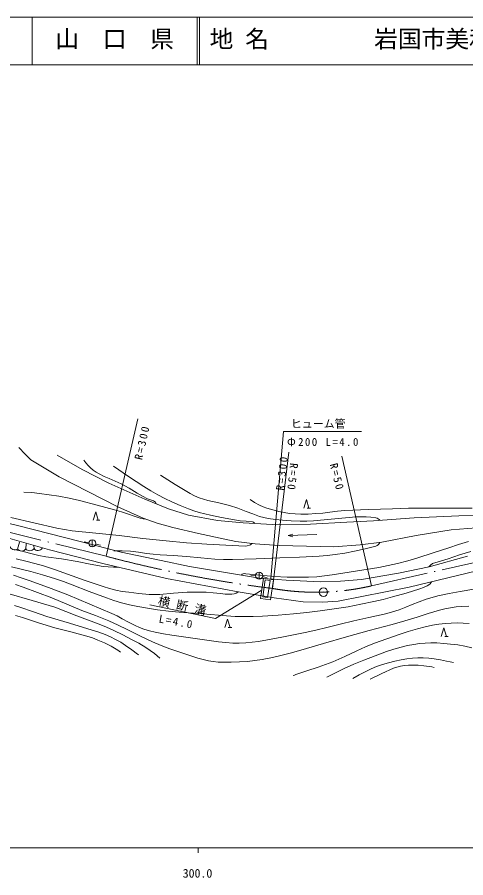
# Model space of a CAD drawing. Units: millimetres, scale not verified. Extents: x -625 to 700834, y -625 to 365006.
# Drawn here: x 350707 to 445156, y 183720 to 365006 of the extents above; entities that cross this region are included whole.
import ezdxf
from ezdxf.enums import TextEntityAlignment as Align

# ---------------------------------------------------------------- set-up
doc = ezdxf.new("R2010")
doc.units = ezdxf.units.MM
doc.header["$LTSCALE"] = 1000
doc.linetypes.add('LONG_DASHED_DOTTED', pattern=[15.25, 12, -1.5, 0.25, -1.5])
doc.layers.add('S-SUV', color=7, linetype='Continuous', lineweight=13)
doc.styles.add('ＭＳ ゴシック', font='')
doc.styles.get('ＭＳ ゴシック').set_extended_font_data('MS Gothic')

msp = doc.modelspace()

# ---------------------------------------------------------------- linework, layer by layer
at = {"layer": 'S-SUV'}
for p, q in [((700834, 365006), (60834, 365006)), ((353834, 365006), (353834, 355006)), ((388584, 365006), (388584, 355006)), ((389084, 365006), (389084, 355006)), ((60834, 355006), (700834, 355006)), ((376114, 280423), (369407, 251460)), ((406808, 277739), (404139, 246799)), ((406808, 277739), (423215, 277739)), ((351075, 274337), (352355, 272937)), ((352355, 272937), (353571, 271779)), ((364401, 269739), (359146, 272764)), ((407864, 273373), (404440, 244671)), ((419048, 272517), (425333, 245226)), ((353571, 271779), (359506, 268159)), ((365164, 271107), (364706, 271680)), ((365638, 270568), (365164, 271107)), ((366145, 270066), (365638, 270568)), ((370959, 270461), (374126, 268283)), ((370026, 266871), (364401, 269739)), ((366685, 269615), (366145, 270066)), ((367315, 269181), (366685, 269615)), ((367982, 268794), (367315, 269181)), ((369030, 268283), (367982, 268794)), ((380855, 268532), (383958, 266586)), ((359506, 268159), (371927, 261841)), ((370100, 267829), (369030, 268283)), ((377608, 263454), (370026, 266871)), ((371362, 267304), (370100, 267829)), ((372598, 266726), (371362, 267304)), ((374296, 265769), (372598, 266726)), ((374126, 268283), (377337, 266148)), ((383958, 266586), (387101, 264686)), ((352103, 264968), (353750, 264861)), ((353750, 264861), (355394, 264694)), ((355394, 264694), (357439, 264417)), ((375959, 264763), (374296, 265769)), ((377064, 264138), (375959, 264763)), ((377337, 266148), (378817, 265237)), ((378817, 265237), (380327, 264378)), ((387101, 264686), (388035, 264211)), ((357439, 264417), (359472, 264081)), ((359472, 264081), (361661, 263657)), ((361661, 263657), (363846, 263172)), ((363846, 263172), (367524, 262241)), ((378172, 263579), (377064, 264138)), ((382562, 261443), (377608, 263454)), ((378744, 263326), (378172, 263579)), ((379390, 263109), (378744, 263326)), ((379635, 263000), (379390, 263109)), ((379818, 262856), (379635, 263000)), ((380327, 264378), (381777, 263617)), ((381777, 263617), (383254, 262909)), ((383254, 262909), (384982, 262148)), ((388035, 264211), (388995, 263791)), ((388995, 263791), (389906, 263456)), ((389906, 263456), (390835, 263179)), ((390835, 263179), (393133, 262704)), ((399735, 263417), (400699, 262804)), ((411043, 261612), (411592, 263407)), ((411592, 263407), (412141, 261612)), ((367524, 262241), (371187, 261252)), ((371187, 261252), (372663, 260815)), ((371927, 261841), (377261, 259458)), ((379911, 262693), (379818, 262856)), ((379949, 262503), (379911, 262693)), ((386771, 260139), (382562, 261443)), ((384982, 262148), (386743, 261438)), ((386743, 261438), (387880, 261033)), ((393133, 262704), (395415, 262170)), ((395415, 262170), (397175, 261568)), ((397175, 261568), (398913, 260909)), ((400699, 262804), (401699, 262240)), ((401699, 262240), (402468, 261888)), ((402468, 261888), (403263, 261591)), ((403263, 261591), (404529, 261207)), ((404529, 261207), (405821, 260878)), ((411768, 261612), (412488, 261612)), ((418121, 260960), (419719, 261116)), ((419719, 261116), (424704, 261268)), ((424704, 261268), (429697, 261458)), ((429697, 261458), (433102, 261566)), ((433102, 261566), (436517, 261615)), ((436517, 261615), (441503, 261597)), ((441503, 261597), (446501, 261549)), ((343475, 259636), (350784, 257917)), ((349331, 259596), (354190, 258483)), ((366686, 259043), (367235, 260838)), ((367235, 260838), (367784, 259043)), ((372663, 260815), (374134, 260316)), ((374134, 260316), (375350, 259876)), ((375350, 259876), (376588, 259493)), ((376588, 259493), (377197, 259354)), ((377197, 259354), (377817, 259256)), ((377261, 259458), (380145, 258409)), ((392863, 258984), (386771, 260139)), ((387880, 261033), (389045, 260682)), ((389045, 260682), (391383, 260123)), ((391383, 260123), (393748, 259619)), ((393748, 259619), (395698, 259247)), ((395698, 259247), (397663, 258933)), ((398913, 260909), (400298, 260356)), ((400298, 260356), (401710, 259858)), ((401710, 259858), (402634, 259614)), ((402634, 259614), (403574, 259428)), ((403574, 259428), (405077, 259211)), ((405821, 260878), (406936, 260646)), ((406936, 260646), (408061, 260474)), ((408061, 260474), (409234, 260373)), ((409234, 260373), (410412, 260333)), ((410412, 260333), (412001, 260350)), ((412001, 260350), (413599, 260427)), ((413113, 258901), (417579, 259356)), ((413599, 260427), (415062, 260555)), ((415062, 260555), (416528, 260743)), ((416528, 260743), (418121, 260960)), ((417579, 259356), (422058, 259751)), ((422058, 259751), (423127, 259789)), ((423127, 259789), (424183, 259766)), ((424183, 259766), (425186, 259690)), ((425186, 259690), (426209, 259551)), ((434321, 259580), (425737, 258947)), ((426209, 259551), (426492, 259477)), ((426492, 259477), (426740, 259352)), ((426740, 259352), (426897, 259216)), ((443708, 259990), (434321, 259580)), ((453915, 260064), (443708, 259990)), ((350784, 257917), (364244, 254513)), ((354190, 258483), (359060, 257373)), ((367411, 259043), (368131, 259043)), ((380145, 258409), (383459, 257479)), ((383459, 257479), (388851, 256240)), ((398264, 258462), (392863, 258984)), ((397663, 258933), (398946, 258846)), ((404448, 258127), (398264, 258462)), ((398946, 258846), (400226, 258698)), ((400226, 258698), (400442, 258615)), ((400442, 258615), (400605, 258489)), ((400605, 258489), (400655, 258418)), ((400655, 258418), (400697, 258331)), ((412457, 258239), (404448, 258127)), ((405077, 259211), (406586, 259054)), ((406586, 259054), (408417, 258925)), ((408417, 258925), (410257, 258856)), ((410257, 258856), (411686, 258848)), ((411686, 258848), (413113, 258901)), ((420112, 258649), (412457, 258239)), ((425737, 258947), (420112, 258649)), ((426897, 259216), (427040, 259043)), ((442064, 257047), (449104, 257568)), ((347204, 255744), (357485, 252825)), ((359060, 257373), (360657, 257071)), ((360657, 257071), (362268, 256827)), ((362268, 256827), (367230, 256294)), ((367230, 256294), (372201, 255793)), ((372201, 255793), (377141, 255216)), ((388851, 256240), (394454, 255024)), ((407751, 255802), (408739, 256123)), ((413826, 256027), (407751, 255802)), ((408761, 255551), (407751, 255802)), ((427511, 254439), (434701, 255818)), ((434701, 255818), (442064, 257047)), ((350780, 252957), (351153, 254448)), ((352510, 253015), (352561, 254069)), ((364244, 254513), (372628, 252327)), ((365780, 254312), (364798, 254501)), ((366517, 254916), (366517, 253424)), ((367245, 253993), (368217, 253757)), ((377141, 255216), (382088, 254699)), ((382088, 254699), (386357, 254313)), ((386357, 254313), (390640, 253987)), ((390640, 253987), (394663, 253769)), ((394454, 255024), (396719, 254595)), ((396719, 254595), (400801, 254081)), ((399593, 253761), (399833, 253883)), ((399833, 253883), (400048, 254062)), ((400048, 254062), (400096, 254111)), ((400096, 254111), (400142, 254164)), ((400801, 254081), (405855, 253699)), ((417363, 253434), (422892, 253881)), ((422892, 253881), (427511, 254439)), ((426509, 253715), (426746, 253930)), ((426746, 253930), (426909, 254144)), ((426909, 254144), (427050, 254384)), ((441559, 253227), (443627, 253926)), ((443627, 253926), (445711, 254567)), ((350091, 252884), (351975, 252468)), ((351975, 252468), (353856, 251992)), ((353856, 251992), (355292, 251633)), ((354241, 253072), (354240, 253663)), ((357485, 252825), (368752, 249905)), ((371053, 252596), (372801, 252574)), ((372628, 252327), (381025, 250555)), ((372801, 252574), (374544, 252491)), ((374544, 252491), (376232, 252308)), ((376232, 252308), (377925, 252063)), ((377925, 252063), (379362, 251869)), ((394663, 253769), (398706, 253611)), ((398706, 253611), (399156, 253657)), ((399156, 253657), (399593, 253761)), ((405855, 253699), (417363, 253434)), ((417622, 251811), (419696, 252129)), ((419696, 252129), (421743, 252504)), ((421743, 252504), (423948, 252984)), ((423948, 252984), (426231, 253547)), ((426231, 253547), (426509, 253715)), ((435079, 251147), (438322, 252157)), ((438322, 252157), (441559, 253227)), ((443802, 251722), (446196, 252470)), ((350479, 250926), (352551, 250444)), ((352551, 250444), (354395, 249958)), ((355292, 251633), (356747, 251333)), ((356747, 251333), (360051, 250876)), ((360051, 250876), (363358, 250359)), ((363358, 250359), (366072, 249801)), ((379362, 251869), (380814, 251734)), ((380814, 251734), (383589, 251582)), ((381025, 250555), (387009, 249265)), ((383589, 251582), (386359, 251370)), ((386359, 251370), (389335, 251090)), ((389335, 251090), (392323, 250868)), ((392323, 250868), (394168, 250793)), ((394168, 250793), (396017, 250777)), ((396017, 250777), (401004, 250927)), ((401004, 250927), (405996, 251130)), ((405996, 251130), (410141, 251256)), ((410141, 251256), (414291, 251443)), ((414291, 251443), (415960, 251597)), ((415960, 251597), (417622, 251811)), ((430755, 249949), (432920, 250518)), ((432920, 250518), (435079, 251147)), ((437436, 249223), (445533, 251480)), ((438164, 249940), (439809, 250401)), ((439809, 250401), (441431, 250918)), ((441431, 250918), (443802, 251722)), ((349520, 249233), (353549, 248220)), ((354395, 249958), (356222, 249414)), ((356222, 249414), (358761, 248569)), ((358761, 248569), (361281, 247666)), ((366072, 249801), (368790, 249304)), ((368752, 249905), (382109, 246780)), ((368790, 249304), (369870, 249201)), ((369870, 249201), (370955, 249159)), ((370955, 249159), (371455, 249154)), ((371455, 249154), (371955, 249156)), ((387009, 249265), (398331, 247402)), ((421938, 248301), (426870, 249105)), ((426870, 249105), (428818, 249498)), ((428818, 249498), (430755, 249949)), ((430983, 247861), (437436, 249223)), ((433220, 244944), (447459, 248388)), ((437385, 249212), (437754, 249600)), ((437754, 249600), (438164, 249940)), ((349894, 247473), (351567, 246931)), ((351567, 246931), (353234, 246328)), ((353549, 248220), (356054, 247526)), ((356054, 247526), (358543, 246774)), ((358543, 246774), (360422, 246148)), ((361281, 247666), (365013, 246334)), ((382109, 246780), (397225, 243983)), ((397922, 247469), (398098, 247646)), ((398098, 247646), (398299, 247763)), ((398299, 247763), (398552, 247803)), ((398331, 247402), (402533, 246704)), ((398552, 247803), (398828, 247784)), ((398828, 247784), (401829, 247441)), ((400897, 247426), (399900, 247503)), ((401645, 248115), (401645, 246622)), ((401829, 247441), (404819, 247159)), ((401923, 242552), (402551, 246828)), ((402370, 247175), (403336, 246918)), ((402551, 246828), (404685, 246515)), ((403531, 246684), (407302, 246428)), ((404819, 247159), (407538, 247060)), ((407538, 247060), (410259, 247021)), ((410259, 247021), (412019, 247055)), ((412019, 247055), (413775, 247149)), ((413775, 247149), (415395, 247303)), ((415395, 247303), (417009, 247517)), ((417009, 247517), (421938, 248301)), ((418801, 246213), (423172, 246571)), ((423172, 246571), (430983, 247861)), ((350311, 245474), (351932, 244929)), ((351932, 244929), (354985, 243841)), ((353234, 246328), (357323, 244842)), ((357323, 244842), (361393, 243299)), ((360422, 246148), (362289, 245463)), ((362289, 245463), (365875, 244038)), ((365013, 246334), (368780, 245054)), ((368780, 245054), (370112, 244656)), ((402401, 242940), (402910, 246499)), ((402910, 246499), (403944, 246352)), ((403944, 246352), (403436, 242793)), ((404685, 246515), (404057, 242238)), ((407302, 246428), (414647, 246070)), ((414647, 246070), (418801, 246213)), ((418313, 241963), (433220, 244944)), ((435474, 244561), (436267, 244859)), ((436267, 244859), (437057, 245222)), ((437057, 245222), (437373, 245427)), ((437373, 245427), (437646, 245676)), ((437646, 245676), (437802, 245871)), ((437802, 245871), (437939, 246085)), ((349021, 243514), (353828, 242135)), ((354985, 243841), (358018, 242697)), ((361393, 243299), (365993, 241372)), ((365875, 244038), (369491, 242666)), ((370112, 244656), (371458, 244316)), ((371458, 244316), (372810, 244059)), ((372810, 244059), (374175, 243861)), ((374175, 243861), (376336, 243609)), ((376336, 243609), (378504, 243417)), ((378504, 243417), (379632, 243374)), ((379632, 243374), (380768, 243391)), ((380768, 243391), (383618, 243682)), ((383618, 243682), (386478, 243913)), ((386478, 243913), (388497, 243913)), ((388497, 243913), (390510, 243854)), ((390510, 243854), (391989, 243769)), ((391989, 243769), (393492, 243622)), ((402101, 244215), (392457, 238337)), ((393492, 243622), (394469, 243498)), ((394469, 243498), (395446, 243435)), ((395446, 243435), (395909, 243463)), ((395909, 243463), (396366, 243551)), ((396366, 243551), (396776, 243699)), ((396776, 243699), (397178, 243911)), ((397178, 243911), (397229, 243942)), ((397225, 243983), (404832, 242708)), ((397229, 243942), (397280, 243974)), ((403436, 242793), (402401, 242940)), ((429745, 242881), (432617, 243692)), ((432617, 243692), (435474, 244561)), ((438057, 242778), (439299, 243085)), ((439299, 243085), (441637, 243574)), ((441637, 243574), (443991, 244004)), ((443991, 244004), (446886, 244542)), ((350121, 241111), (351290, 240735)), ((353828, 242135), (358606, 240703)), ((358018, 242697), (361160, 241350)), ((361160, 241350), (364324, 240059)), ((365993, 241372), (370602, 239429)), ((369491, 242666), (371084, 242139)), ((371084, 242139), (372695, 241671)), ((372695, 241671), (374372, 241253)), ((374372, 241253), (376073, 240891)), ((378649, 241190), (392457, 238337)), ((404057, 242238), (401923, 242552)), ((404832, 242708), (410947, 241860)), ((410947, 241860), (414956, 241809)), ((414956, 241809), (418313, 241963)), ((420380, 240833), (423072, 241337)), ((423072, 241337), (425761, 241902)), ((425761, 241902), (427758, 242362)), ((427758, 242362), (429745, 242881)), ((432511, 240701), (433902, 241266)), ((433902, 241266), (435353, 241867)), ((435353, 241867), (436833, 242414)), ((436833, 242414), (438057, 242778)), ((351290, 240735), (354100, 239724)), ((354100, 239724), (356941, 238766)), ((358606, 240703), (363260, 238912)), ((364324, 240059), (367160, 238971)), ((370602, 239429), (371730, 238892)), ((376073, 240891), (378169, 240514)), ((378169, 240514), (380274, 240196)), ((380274, 240196), (382554, 239911)), ((382554, 239911), (384840, 239685)), ((384840, 239685), (389808, 239305)), ((389808, 239305), (394788, 238902)), ((405625, 239044), (408884, 239313)), ((408884, 239313), (411679, 239592)), ((411679, 239592), (414468, 239932)), ((414468, 239932), (417429, 240353)), ((417429, 240353), (420380, 240833)), ((427951, 239279), (429534, 239707)), ((429534, 239707), (431100, 240193)), ((431100, 240193), (432511, 240701)), ((434908, 238646), (437258, 239410)), ((437258, 239410), (439621, 240117)), ((439621, 240117), (440766, 240395)), ((440766, 240395), (441924, 240615)), ((441924, 240615), (443124, 240779)), ((443124, 240779), (444332, 240884)), ((444332, 240884), (445774, 240934)), ((350336, 238996), (351853, 238551)), ((351853, 238551), (355219, 237418)), ((356941, 238766), (361716, 237337)), ((363260, 238912), (367931, 237137)), ((367160, 238971), (369984, 237822)), ((369984, 237822), (371929, 236958)), ((371730, 238892), (372839, 238296)), ((372839, 238296), (374157, 237543)), ((374157, 237543), (375509, 236839)), ((394431, 236436), (394980, 238232)), ((394788, 238902), (396571, 238789)), ((394980, 238232), (395529, 236436)), ((396571, 238789), (398367, 238736)), ((398367, 238736), (400364, 238755)), ((400364, 238755), (402361, 238834)), ((402361, 238834), (405625, 239044)), ((418718, 237181), (421579, 237856)), ((421579, 237856), (424767, 238537)), ((424767, 238537), (427951, 239279)), ((429655, 237093), (432288, 237840)), ((432288, 237840), (434908, 238646)), ((355219, 237418), (358596, 236345)), ((358596, 236345), (361985, 235524)), ((361716, 237337), (366510, 235918)), ((366510, 235918), (367876, 235467)), ((367931, 237137), (369498, 236507)), ((369498, 236507), (371041, 235821)), ((371041, 235821), (372922, 234912)), ((371929, 236958), (373859, 236035)), ((373859, 236035), (376510, 234719)), ((375509, 236839), (376427, 236449)), ((376427, 236449), (377369, 236114)), ((377369, 236114), (378560, 235764)), ((378560, 235764), (379767, 235472)), ((395155, 236436), (395875, 236436)), ((411354, 235360), (413614, 235873)), ((413614, 235873), (415871, 236446)), ((415871, 236446), (418718, 237181)), ((420019, 234494), (424831, 235797)), ((424831, 235797), (429655, 237093)), ((435024, 236182), (433054, 235612)), ((436587, 236573), (435024, 236182)), ((438152, 236904), (436587, 236573)), ((439503, 237130), (438152, 236904)), ((440853, 237296), (439503, 237130)), ((439996, 234552), (440545, 236348)), ((440545, 236348), (441094, 234552)), ((442090, 237384), (440853, 237296)), ((443320, 237411), (442090, 237384)), ((444581, 237379), (443320, 237411)), ((445840, 237286), (444581, 237379)), ((361985, 235524), (365367, 234642)), ((365367, 234642), (366540, 234251)), ((366540, 234251), (367692, 233803)), ((367876, 235467), (369231, 234955)), ((369231, 234955), (370339, 234470)), ((370339, 234470), (371421, 233929)), ((371421, 233929), (372493, 233326)), ((372922, 234912), (374778, 233948)), ((374778, 233948), (376307, 233112)), ((376510, 234719), (379187, 233457)), ((379767, 235472), (381503, 235134)), ((381503, 235134), (383249, 234855)), ((383249, 234855), (388176, 234100)), ((388176, 234100), (393121, 233392)), ((401545, 233500), (406451, 234405)), ((406451, 234405), (411354, 235360)), ((415227, 233086), (420019, 234494)), ((428515, 234078), (425940, 233112)), ((431095, 234981), (428515, 234078)), ((433054, 235612), (431095, 234981)), ((440720, 234552), (441440, 234552)), ((367692, 233803), (369105, 233191)), ((369105, 233191), (370495, 232524)), ((370495, 232524), (371222, 232110)), ((371222, 232110), (371916, 231645)), ((372493, 233326), (373534, 232671)), ((373534, 232671), (374808, 231775)), ((376307, 233112), (377803, 232225)), ((377803, 232225), (378708, 231623)), ((379187, 233457), (381006, 232680)), ((381006, 232680), (382849, 231959)), ((393121, 233392), (394624, 233252)), ((394624, 233252), (396132, 233172)), ((396132, 233172), (397471, 233163)), ((397471, 233163), (398821, 233215)), ((398821, 233215), (400186, 233327)), ((400186, 233327), (401545, 233500)), ((410445, 231668), (415227, 233086)), ((424056, 232360), (422187, 231549)), ((425940, 233112), (424056, 232360)), ((429994, 231869), (431534, 232309)), ((431534, 232309), (432859, 232625)), ((432859, 232625), (434206, 232883)), ((434206, 232883), (435384, 233052)), ((435384, 233052), (436579, 233162)), ((436579, 233162), (437817, 233207)), ((437817, 233207), (439067, 233193)), ((439067, 233193), (440516, 233109)), ((440516, 233109), (441961, 232966)), ((441961, 232966), (443466, 232760)), ((443466, 232760), (444970, 232493)), ((444970, 232493), (446420, 232172)), ((371916, 231645), (372197, 231439)), ((372197, 231439), (372474, 231226)), ((374808, 231775), (376056, 230824)), ((376056, 230824), (376166, 230738)), ((376166, 230738), (376276, 230652)), ((378708, 231623), (379585, 230967)), ((379585, 230967), (380178, 230482)), ((380178, 230482), (380768, 229973)), ((382849, 231959), (385774, 230944)), ((385774, 230944), (388728, 229983)), ((404103, 230052), (405945, 230466)), ((405945, 230466), (408201, 231038)), ((408201, 231038), (410445, 231668)), ((419676, 230356), (417144, 229221)), ((422187, 231549), (419676, 230356)), ((423665, 229556), (426059, 230493)), ((426059, 230493), (428473, 231372)), ((428473, 231372), (429994, 231869)), ((388728, 229983), (389835, 229672)), ((389835, 229672), (390954, 229420)), ((390954, 229420), (391978, 229264)), ((391978, 229264), (393022, 229166)), ((393022, 229166), (394393, 229110)), ((394393, 229110), (395778, 229115)), ((395778, 229115), (397482, 229178)), ((397482, 229178), (399178, 229300)), ((399178, 229300), (400717, 229469)), ((400717, 229469), (402248, 229697)), ((402248, 229697), (404103, 230052)), ((415606, 228636), (414046, 228106)), ((417144, 229221), (415606, 228636)), ((419546, 227804), (421593, 228707)), ((421593, 228707), (423665, 229556)), ((426365, 228197), (427611, 228636)), ((427611, 228636), (428878, 229019)), ((428878, 229019), (430200, 229357)), ((430200, 229357), (431542, 229637)), ((431378, 228301), (432229, 228437)), ((431542, 229637), (432737, 229829)), ((432229, 228437), (433100, 228516)), ((432737, 229829), (433939, 229960)), ((433100, 228516), (434104, 228540)), ((433939, 229960), (435045, 230022)), ((434104, 228540), (435102, 228505)), ((435045, 230022), (436164, 230024)), ((435102, 228505), (436294, 228396)), ((436164, 230024), (437342, 229963)), ((437342, 229963), (438526, 229842)), ((438526, 229842), (439821, 229645)), ((439821, 229645), (441114, 229386)), ((441114, 229386), (441845, 229218)), ((441845, 229218), (442573, 229037)), ((411687, 227342), (409349, 226522)), ((414046, 228106), (411687, 227342)), ((415924, 225977), (417722, 226917)), ((417722, 226917), (419546, 227804)), ((422726, 226486), (424093, 227209)), ((424093, 227209), (425216, 227730)), ((425023, 225541), (427449, 226741)), ((425216, 227730), (426365, 228197)), ((427449, 226741), (429902, 227886)), ((429902, 227886), (430630, 228122)), ((430630, 228122), (431378, 228301)), ((436294, 228396), (437479, 228226)), ((437479, 228226), (438001, 228136)), ((438001, 228136), (438522, 228038)), ((409078, 226420), (408807, 226318)), ((409349, 226522), (409078, 226420)), ((421395, 225715), (422726, 226486)), ((60834, 190006), (599834, 190006)), ((388834, 190006), (388834, 189006))]:
    msp.add_line(p, q, dxfattribs=at)
at = {"layer": 'S-SUV', "linetype": 'LONG_DASHED_DOTTED'}
for p, q in [((344022, 257727), (369407, 251460)), ((425333, 245226), (448591, 250495))]:
    msp.add_line(p, q, dxfattribs=at)
at = {"layer": 'S-SUV'}
for centre, radius in [((366517, 254170), 746), ((401645, 247368), 746), ((415166, 243898), 896), ((415166, 243898), 27)]:
    msp.add_circle(centre, radius, dxfattribs=at)
for centre, radius, start, end in [((350208, 253897), 1100, 195.06848, 301.32869), ((351624, 253635), 1082, 218.77985, 325.04005), ((353354, 253692), 1082, 218.77985, 325.04005), ((355084, 253750), 1082, 218.77985, 325.04005)]:
    msp.add_arc(centre, radius, start, end, dxfattribs=at)
at = {"layer": 'S-SUV', "linetype": 'LONG_DASHED_DOTTED'}
for centre, radius, start, end in [((436104, 501858), 259129, 255.08488, 262.98145), ((413534, 295867), 51997, 259.92798, 283.11578)]:
    msp.add_arc(centre, radius, start, end, dxfattribs=at)

# ---------------------------------------------------------------- texts
at = {"layer": 'S-SUV', "style": 'ＭＳ ゴシック'}
for s, height, p in [('山\u3000口\u3000県', 3666, (358709, 357506)), ('地 名', 3666, (391213, 357506)), ('岩国市美和町北中山', 3666, (425857, 357506)), ('ヒューム管', 1686, (408338, 278013)), ('300.0', 1833, (385553, 183200))]:
    msp.add_text(s, height=height, dxfattribs=at).set_placement(p, align=Align.BOTTOM_LEFT)
at = {"layer": 'S-SUV', "attachment_point": 7, "style": 'ＭＳ ゴシック'}
for s, insert, char_height, rotation in [('\\T1.3;R=300', (377032, 271624), 1686, 77.4), ('\\T1.3;R=300', (406877, 265235), 1686, 83.2), ('\\T1.3;R=50', (408155, 271168), 1686, 263.9), ('\\T1.3;R=50', (416461, 270803), 1686, 284.4), ('\\T1.56;横断溝', (380183, 241027), 1833, 347.5), ('\\T1.3;L=4.0', (380411, 237490), 1686, 349.7)]:
    msp.add_mtext(s, dxfattribs=dict(at, insert=insert, char_height=char_height, rotation=rotation))
at = {"layer": 'S-SUV', "insert": (407516, 274636), "char_height": 1686, "attachment_point": 7, "style": 'ＭＳ ゴシック'}
msp.add_mtext('\\T1.26;Φ200\\~L=4.0', dxfattribs=at)

doc.saveas('drawing.dxf')
